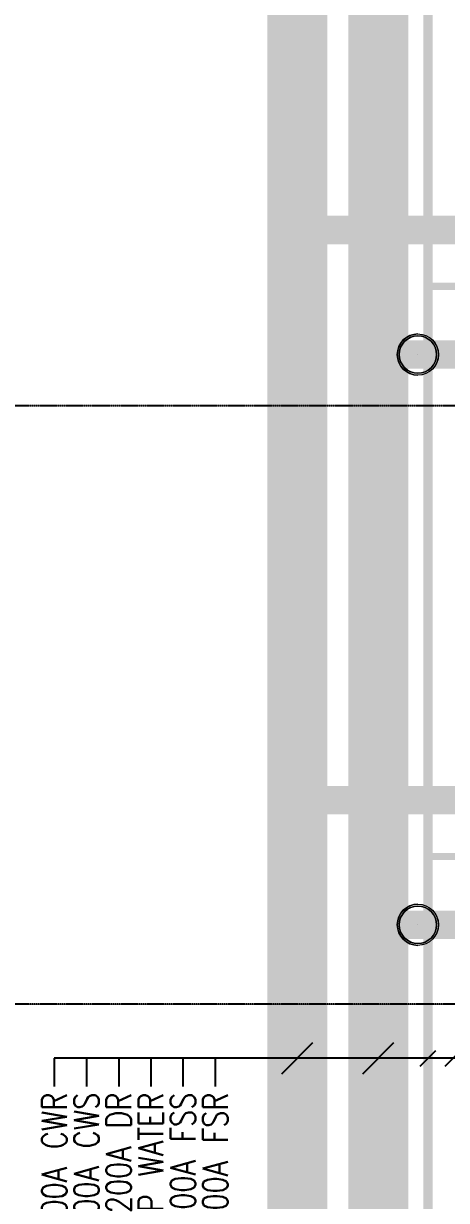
# Model space of a CAD drawing. Extents: x -18238 to -8686, y -1229 to 9502.
# Drawn here: x -17180 to -16502, y 4387 to 6276 of the extents above; entities that cross this region are included whole.
import ezdxf
from ezdxf.enums import TextEntityAlignment as Align

# ---------------------------------------------------------------- set-up
doc = ezdxf.new("R2010")
doc.units = 0
doc.linetypes.add('X-CUB3-LR20$0$COL-CEN-LIN', pattern=[3.25, 2.5, -0.25, 0.25, -0.25])
doc.linetypes.add('X-CUB3-LR20$0$虛線', pattern=[0.846667, 0.423333, -0.423333])
for name, color, linetype in [('188K-SM-07-C3-LR1-MECH-PIPE-Y2257103$0$P-CW-聚', 4, 'Continuous'), ('188K-SM-07-C3-LR1-MECH-PIPE-Y2257103$0$P-DR', 5, 'Continuous'), ('188K-SM-07-C3-LR1-MECH-PIPE-Y2257103$0$P-TXT', 53, 'Continuous'), ('X-CUB3-LR20$0$2_屋突二層平面圖_2_S-cooling tower管線.Newcub', 8, 'Continuous'), ('X-CUB3-LR20$0$CCL', 8, 'X-CUB3-LR20$0$COL-CEN-LIN')]:
    doc.layers.add(name, color=color, linetype=linetype)
doc.styles.add('188K-SM-07-C3-LR1-MECH-PIPE-Y2257103$0$Standard', font='txt.shx', dxfattribs={"bigfont": 'chineset.shx'})
doc.dimstyles.new('188K-SM-07-C3-LR1-MECH-PIPE-Y2257103$0$H-DIM', dxfattribs={"dimtxt": 1, "dimasz": 1, "dimexe": 0.5, "dimexo": 0.5, "dimgap": 0.5, "dimtad": 1, "dimdec": 0, "dimdsep": 46, "dimtxsty": '188K-SM-07-C3-LR1-MECH-PIPE-Y2257103$0$Standard', "dimblk1": '188K-SM-07-C3-LR1-MECH-PIPE-Y2257103$0$_OBLIQUE', "dimblk2": '188K-SM-07-C3-LR1-MECH-PIPE-Y2257103$0$_OBLIQUE', "dimsah": 1, "dimcen": 0.09, "dimdle": 0.5, "dimadec": 0, "dimazin": 0, "dimtfac": 1, "dimtdec": 0, "dimtmove": 2, "dimatfit": 0, "dimldrblk": '188K-SM-07-C3-LR1-MECH-PIPE-Y2257103$0$_OBLIQUE', "dimfxl": 1, "dimtolj": 1, "dimtzin": 0, "dimarcsym": 0})

# ---------------------------------------------------------------- blocks, each defined once
blk = doc.blocks.new('X-CUB3-LR20$0$CUB3-LR10')
at = {"layer": 'X-CUB3-LR20$0$CCL'}
for p, q in [((720, 6382.459), (-5160, 6382.459)), ((720, 5422.459), (-5160, 5422.459))]:
    blk.add_line(p, q, dxfattribs=at)
blk = doc.blocks.new('X-CUB3-LR20')
at = {"layer": 'X-CUB3-LR20$0$2_屋突二層平面圖_2_S-cooling tower管線.Newcub', "color": 8, "lineweight": 0, "ltscale": 10}
for p, q in [((-16547.6, 5777.7), (-16547.6, 5777.7)), ((-16547.6, 5777.7), (-16547.4, 5777.7)), ((-16547.6, 5774.7), (-16547.6, 5774.7)), ((-16547.6, 5774.7), (-16547.6, 5774.7)), ((-16547.6, 5774.7), (-16547.6, 5774.7)), ((-16547.6, 5774.7), (-16547.4, 5774.7)), ((-16547.6, 5714.7), (-16547.6, 5714.7)), ((-16547.6, 5714.7), (-16547.6, 5714.7)), ((-16547.6, 5714.7), (-16547.6, 5714.7)), ((-16547.4, 5714.7), (-16547.6, 5714.7)), ((-16547.6, 5711.7), (-16547.6, 5711.7)), ((-16547.6, 5711.7), (-16547.4, 5711.7)), ((-16547.6, 4862.7), (-16547.6, 4862.7)), ((-16547.6, 4862.7), (-16547.4, 4862.7)), ((-16547.6, 4859.7), (-16547.6, 4859.7)), ((-16547.6, 4859.7), (-16547.6, 4859.7)), ((-16547.6, 4859.7), (-16547.6, 4859.7)), ((-16547.6, 4859.7), (-16547.4, 4859.7)), ((-16547.6, 4799.7), (-16547.6, 4799.7)), ((-16547.6, 4799.7), (-16547.6, 4799.7)), ((-16547.6, 4799.7), (-16547.6, 4799.7)), ((-16547.4, 4799.7), (-16547.6, 4799.7)), ((-16547.6, 4796.7), (-16547.6, 4796.7)), ((-16547.6, 4796.7), (-16547.4, 4796.7))]:
    blk.add_line(p, q, dxfattribs=at)
at = {"layer": 'X-CUB3-LR20$0$2_屋突二層平面圖_2_S-cooling tower管線.Newcub', "color": 8, "linetype": 'X-CUB3-LR20$0$虛線', "lineweight": 0, "ltscale": 0.05}
for p, q in [((-16547.6, 5744.7), (-16547.6, 5744.7)), ((-16547.6, 5744.7), (-16547.4, 5744.7)), ((-16547.6, 4829.7), (-16547.6, 4829.7)), ((-16547.6, 4829.7), (-16547.4, 4829.7))]:
    blk.add_line(p, q, dxfattribs=at)
at = {"layer": 'X-CUB3-LR20$0$2_屋突二層平面圖_2_S-cooling tower管線.Newcub', "color": 8, "lineweight": 0, "ltscale": 10, "flags": 128}
for points in [[(-16517.6, 5744.7, -1), (-16577.6, 5744.7, -1)], [(-16517.6, 5744.7, -1), (-16577.6, 5744.7, -1)], [(-16517.6, 5744.7, -1), (-16577.6, 5744.7, -1)], [(-16517.4, 5744.7, -1), (-16577.4, 5744.7, -1)], [(-16517.6, 4829.7, -1), (-16577.6, 4829.7, -1)], [(-16517.6, 4829.7, -1), (-16577.6, 4829.7, -1)], [(-16517.6, 4829.7, -1), (-16577.6, 4829.7, -1)], [(-16517.4, 4829.7, -1), (-16577.4, 4829.7, -1)]]:
    blk.add_lwpolyline(points, format="xyb", close=True, dxfattribs=at)
at = {"layer": 'X-CUB3-LR20$0$2_屋突二層平面圖_2_S-cooling tower管線.Newcub', "color": 8, "lineweight": 0, "ltscale": 10}
for centre in [(-16547.6, 5744.7), (-16547.4, 5744.7), (-16547.6, 4829.7), (-16547.4, 4829.7)]:
    blk.add_circle(centre, 33, dxfattribs=at)
for centre, radius, start, end in [((-16547.6, 5744.7), 33, 90, 270), ((-16547.6, 5744.7), 33, 90, 270), ((-16547.6, 5744.7), 30, 90, 270), ((-16547.6, 5744.7), 30, 90, 270), ((-16547.6, 5744.7), 30, 90, 270), ((-16547.6, 5744.7), 30, 90, 270), ((-16547.6, 5744.7), 30, 270, 90), ((-16547.6, 5744.7), 30, 270, 90), ((-16547.6, 4829.7), 33, 90, 270), ((-16547.6, 4829.7), 33, 90, 270), ((-16547.6, 4829.7), 30, 90, 270), ((-16547.6, 4829.7), 30, 90, 270), ((-16547.6, 4829.7), 30, 90, 270), ((-16547.6, 4829.7), 30, 90, 270), ((-16547.6, 4829.7), 30, 270, 90), ((-16547.6, 4829.7), 30, 270, 90)]:
    blk.add_arc(centre, radius, start, end, dxfattribs=at)
at = {"layer": 'X-CUB3-LR20$0$CCL'}
blk.add_blockref('X-CUB3-LR20$0$CUB3-LR10', (-12838.1, -720), dxfattribs=at)
blk = doc.blocks.new('188K-SM-07-C3-LR1-MECH-PIPE-Y2257103$0$_OBLIQUE')
at = {"color": 0, "linetype": 'ByBlock'}
blk.add_line((-0.5, -0.5), (0.5, 0.5), dxfattribs=at)
blk = doc.blocks.new('188K-SM-07-C3-LR1-MECH-PIPE-Y2257103')
at = {"layer": '188K-SM-07-C3-LR1-MECH-PIPE-Y2257103$0$P-CW-聚'}
for points, const_width in [([(-16741.1, 3220.4), (-16741.1, 6571.5)], 96.5), ([(-16611.1, 3220.4), (-16611.1, 6441.5)], 96.5), ([(-16741.1, 5944.6), (-16374.2, 5944.6)], 45.7), ([(-16611.1, 5744.6), (-16374.2, 5744.6)], 45.7), ([(-16741.1, 5029.6), (-16198.1, 5029.6)], 45.7), ([(-16611.1, 4829.6), (-16246.6, 4829.6)], 45.7)]:
    blk.add_lwpolyline(points, dxfattribs=dict(at, const_width=const_width))
at = {"layer": '188K-SM-07-C3-LR1-MECH-PIPE-Y2257103$0$P-DR'}
for points, const_width in [([(-16531.1, 3220.4), (-16531.1, 6361.5)], 15), ([(-16531.1, 5854.2), (-16374.2, 5854.2)], 11.4), ([(-16531.1, 4939.2), (-16224, 4939.2)], 11.4)]:
    blk.add_lwpolyline(points, dxfattribs=dict(at, const_width=const_width))
at = {"layer": '188K-SM-07-C3-LR1-MECH-PIPE-Y2257103$0$P-TXT', "style": '188K-SM-07-C3-LR1-MECH-PIPE-Y2257103$0$Standard', "width": 0.8}
for s, p in [('900A CWR', (-17131, 4560.2)), ('900A CWS', (-17079.4, 4560.2)), ('200A DR', (-17027.7, 4560.2)), ('100A MAKE-UP WATER', (-16976.1, 4560.2)), ('200A FSS', (-16924.5, 4560.2)), ('200A FSR', (-16872.8, 4560.2))]:
    blk.add_text(s, height=40, rotation=90, dxfattribs=at).set_placement(p, align=Align.MIDDLE_RIGHT)
at = {"layer": '188K-SM-07-C3-LR1-MECH-PIPE-Y2257103$0$P-TXT'}
for points, override in [([(-16741.1, 4615.6), (-17131, 4615.6), (-17131, 4570.2)], {"dimscale": 50, "dimasz": 1, "dimldrblk": '188K-SM-07-C3-LR1-MECH-PIPE-Y2257103$0$_OBLIQUE'}), ([(-16611.1, 4615.6), (-17079.4, 4615.6), (-17079.4, 4570.2)], {"dimscale": 50, "dimasz": 1, "dimldrblk": '188K-SM-07-C3-LR1-MECH-PIPE-Y2257103$0$_OBLIQUE'}), ([(-16531.1, 4615.6), (-17027.7, 4615.6), (-17027.7, 4570.2)], {"dimscale": 50, "dimasz": 0.5, "dimldrblk": '188K-SM-07-C3-LR1-MECH-PIPE-Y2257103$0$_OBLIQUE'}), ([(-16491.1, 4615.6), (-16976.1, 4615.6), (-16976.1, 4570.2)], {"dimscale": 50, "dimasz": 0.5, "dimldrblk": '188K-SM-07-C3-LR1-MECH-PIPE-Y2257103$0$_OBLIQUE'}), ([(-16451.1, 4615.6), (-16924.5, 4615.6), (-16924.5, 4570.2)], {"dimscale": 50, "dimasz": 0.5, "dimldrblk": '188K-SM-07-C3-LR1-MECH-PIPE-Y2257103$0$_OBLIQUE'}), ([(-16411.1, 4615.6), (-16872.8, 4615.6), (-16872.8, 4570.2)], {"dimscale": 50, "dimasz": 0.5, "dimldrblk": '188K-SM-07-C3-LR1-MECH-PIPE-Y2257103$0$_OBLIQUE'})]:
    blk.add_leader(points, dimstyle='188K-SM-07-C3-LR1-MECH-PIPE-Y2257103$0$H-DIM', override=override, dxfattribs=at)

msp = doc.modelspace()

# ---------------------------------------------------------------- block references
for name in ['X-CUB3-LR20', '188K-SM-07-C3-LR1-MECH-PIPE-Y2257103']:
    msp.add_blockref(name, (0, 0))

doc.saveas('drawing.dxf')
